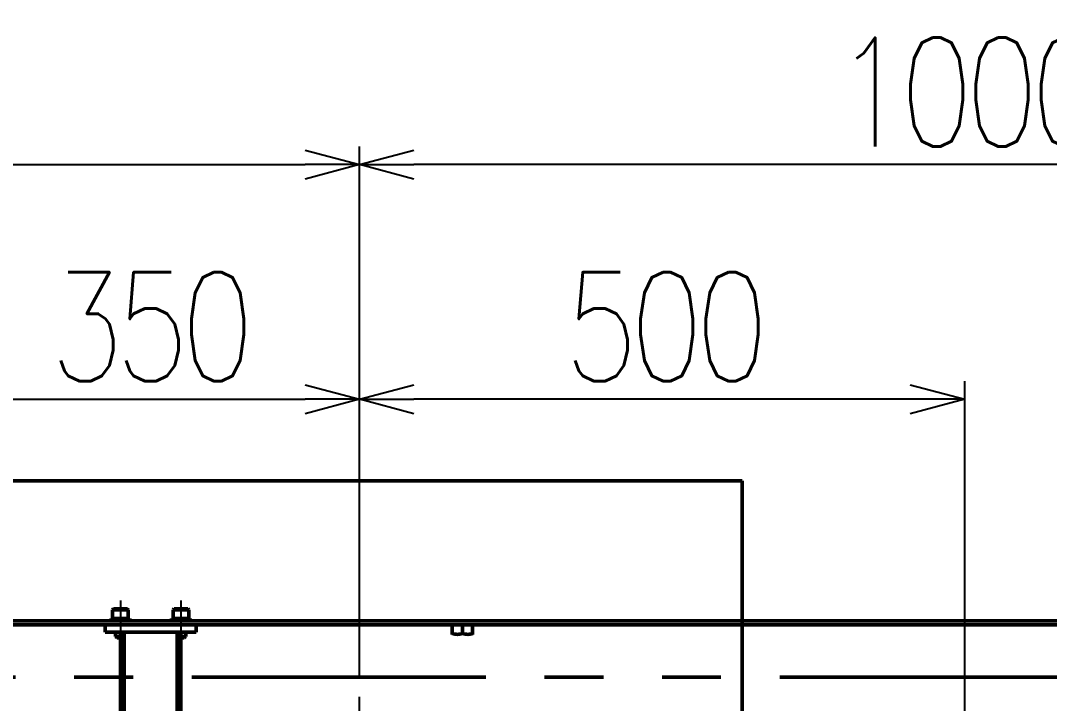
# Model space of a CAD drawing. Header units: millimetres. Extents: x -993 to 13147, y -7260 to 4342.
# Drawn here: x 790 to 1640, y 1062 to 1626 of the extents above; entities that cross this region are included whole.
import ezdxf

# ---------------------------------------------------------------- set-up
doc = ezdxf.new("R2010")
doc.units = ezdxf.units.MM
doc.header["$LTSCALE"] = 7.649257
for name, pattern in [('CENTER', [50.8, 31.75, -6.35, 6.35, -6.35]), ('DASHED', [19.05, 12.7, -6.35]), ('PHANTOM', [63.5, 31.75, -6.35, 6.35, -6.35, 6.35, -6.35])]:
    doc.linetypes.add(name, pattern=pattern)
for name, color, linetype in [('NoLayerName_001', 7, 'Continuous'), ('NoLayerName_002', 7, 'Continuous'), ('NoLayerName_003', 7, 'Continuous')]:
    doc.layers.add(name, color=color, linetype=linetype)
doc.styles.get("Standard").update_dxf_attribs({"font": 'txt', "bigfont": 'extfont2'})
doc.dimstyles.get("Standard").update_dxf_attribs({"dimtxt": 2.5, "dimasz": 2.5, "dimexe": 1.25, "dimexo": 0.625, "dimtad": 1, "dimzin": 0, "dimdsep": 46, "dimtxsty": 'Standard', "dimcen": 2.5, "dimadec": 0, "dimazin": 0, "dimtfac": 0.75, "dimtmove": 0, "dimatfit": 3, "dimfxl": 1, "dimarcsym": 0})

# ---------------------------------------------------------------- blocks, each defined once
blk = doc.blocks.new('_OPEN30')
at = {"color": 0, "linetype": 'ByBlock', "lineweight": -2}
for p, q in [((-1, 0.267949), (0, 0)), ((0, 0), (-1, -0.267949)), ((0, 0), (-1, 0))]:
    blk.add_line(p, q, dxfattribs=at)
blk = doc.blocks.new('*D1557')
at = {"layer": 'Defpoints', "color": 0}
for p in [(1070, 1313.2), (1070, 1067.35), (720, 939.71)]:
    blk.add_point(p, dxfattribs=at)
at = {"layer": 'NoLayerName_001', "color": 0, "linetype": 'Continuous', "lineweight": 25}
for p, q in [((720, 954.71), (720, 1328.2)), ((1070, 1082.35), (1070, 1328.2)), ((765, 1313.2), (1025, 1313.2))]:
    blk.add_line(p, q, dxfattribs=at)
at = {"layer": 'NoLayerName_001', "color": 0, "lineweight": 25, "xscale": 45, "yscale": 45, "zscale": 45, "rotation": 180}
blk.add_blockref('_OPEN30', (720, 1313.2), dxfattribs=at)
at = {"layer": 'NoLayerName_001', "color": 0, "lineweight": 25, "xscale": 45, "yscale": 45, "zscale": 45}
blk.add_blockref('_OPEN30', (1070, 1313.2), dxfattribs=at)
at = {"layer": 'NoLayerName_001', "color": 2, "lineweight": 50, "insert": (895, 1373.2), "char_height": 90, "attachment_point": 5}
blk.add_mtext('\\W0.8000;\\T0.8750;350', dxfattribs=at)
blk = doc.blocks.new('*D1558')
at = {"layer": 'Defpoints', "color": 0}
for p in [(1070, 1313.2), (1070, 1067.35), (1570, 939.71)]:
    blk.add_point(p, dxfattribs=at)
at = {"layer": 'NoLayerName_001', "color": 0, "linetype": 'Continuous', "lineweight": 25}
for p, q in [((1070, 1082.35), (1070, 1328.2)), ((1570, 954.71), (1570, 1328.2)), ((1525, 1313.2), (1115, 1313.2))]:
    blk.add_line(p, q, dxfattribs=at)
at = {"layer": 'NoLayerName_001', "color": 0, "lineweight": 25, "xscale": 45, "yscale": 45, "zscale": 45, "rotation": 180}
blk.add_blockref('_OPEN30', (1070, 1313.2), dxfattribs=at)
at = {"layer": 'NoLayerName_001', "color": 0, "lineweight": 25, "xscale": 45, "yscale": 45, "zscale": 45}
blk.add_blockref('_OPEN30', (1570, 1313.2), dxfattribs=at)
at = {"layer": 'NoLayerName_001', "color": 2, "lineweight": 50, "insert": (1320, 1373.2), "char_height": 90, "attachment_point": 5}
blk.add_mtext('\\W0.8000;\\T0.8750;500', dxfattribs=at)
blk = doc.blocks.new('*D1560')
at = {"layer": 'Defpoints', "color": 0}
for p in [(1070, 1507.1), (70, 1067.35), (1070, 1067.35)]:
    blk.add_point(p, dxfattribs=at)
at = {"layer": 'NoLayerName_001', "color": 0, "linetype": 'Continuous', "lineweight": 25}
for p, q in [((70, 1082.35), (70, 1522.1)), ((1070, 1082.35), (1070, 1522.1)), ((115, 1507.1), (1025, 1507.1))]:
    blk.add_line(p, q, dxfattribs=at)
at = {"layer": 'NoLayerName_001', "color": 0, "lineweight": 25, "xscale": 45, "yscale": 45, "zscale": 45, "rotation": 180}
blk.add_blockref('_OPEN30', (70, 1507.1), dxfattribs=at)
at = {"layer": 'NoLayerName_001', "color": 0, "lineweight": 25, "xscale": 45, "yscale": 45, "zscale": 45}
blk.add_blockref('_OPEN30', (1070, 1507.1), dxfattribs=at)
at = {"layer": 'NoLayerName_001', "color": 2, "lineweight": 50, "insert": (570, 1567.1), "char_height": 90, "attachment_point": 5}
blk.add_mtext('\\W0.8000;\\T0.8750;1000', dxfattribs=at)
blk = doc.blocks.new('*D1561')
at = {"layer": 'Defpoints', "color": 0}
for p in [(1070, 1507.1), (1070, 1067.35), (2070, 1067.35)]:
    blk.add_point(p, dxfattribs=at)
at = {"layer": 'NoLayerName_001', "color": 0, "linetype": 'Continuous', "lineweight": 25}
for p, q in [((1070, 1082.35), (1070, 1522.1)), ((2070, 1082.35), (2070, 1522.1)), ((2025, 1507.1), (1115, 1507.1))]:
    blk.add_line(p, q, dxfattribs=at)
at = {"layer": 'NoLayerName_001', "color": 0, "lineweight": 25, "xscale": 45, "yscale": 45, "zscale": 45}
for p, rotation in [((1070, 1507.1), 180), ((2070, 1507.1), 360)]:
    blk.add_blockref('_OPEN30', p, dxfattribs=dict(at, rotation=rotation))
at = {"layer": 'NoLayerName_001', "color": 2, "lineweight": 50, "insert": (1570, 1567.1), "char_height": 90, "attachment_point": 5}
blk.add_mtext('\\W0.8000;\\T0.8750;1000', dxfattribs=at)
blk = doc.blocks.new('JZB_0118')
at = {"layer": 'NoLayerName_001', "color": 7, "linetype": 'Continuous', "lineweight": 50}
for p, q in [((25, 237.3), (25, 243.3)), ((25, 243.3), (100, 243.3)), ((100, 243.3), (100, 237.3)), ((25, 237.3), (100, 237.3)), ((37.5, 6), (37.5, 237.3)), ((87.5, 237.3), (87.5, 6)), ((0, 0), (0, 6)), ((125, 6), (0, 6)), ((125, 6), (125, 0))]:
    blk.add_line(p, q, dxfattribs=at)
at = {"layer": 'NoLayerName_001', "color": 3, "linetype": 'DASHED', "lineweight": 50}
for p, q in [((40.7, 6), (40.7, 237.3)), ((84.3, 237.3), (84.3, 6))]:
    blk.add_line(p, q, dxfattribs=at)
blk = doc.blocks.new('JZB_0208')
at = {"layer": 'NoLayerName_001', "color": 7, "linetype": 'Continuous', "lineweight": 50}
for p, q in [((0, 220), (4567, 220)), ((900, 216.8), (320, 216.8)), ((1900, 216.8), (975, 216.8))]:
    blk.add_line(p, q, dxfattribs=at)
at = {"layer": 'NoLayerName_003', "color": 7, "linetype": 'Continuous', "lineweight": 50}
for p, q in [((1186.5, 216.8), (1186.5, 208.94)), ((1195, 216.8), (1195, 209.7)), ((1203.5, 216.8), (1203.5, 208.94)), ((1203.25, 208.8), (1203.5, 208.94))]:
    blk.add_line(p, q, dxfattribs=at)
at = {"layer": 'NoLayerName_003', "color": 7, "linetype": 'Continuous', "lineweight": 50, "start_tangent": (0.986522, -0.16363), "end_tangent": (0.982197, 0.187856)}
for points in [[(1186.5, 209.7), (1191.05, 208.95), (1195, 209.7)], [(1195, 209.7), (1199.55, 208.95), (1203.5, 209.7)]]:
    blk.add_spline(points, degree=3, dxfattribs=at)
blk = doc.blocks.new('JZB_0219')
at = {"layer": 'NoLayerName_001', "color": 7, "linetype": 'Continuous', "lineweight": 50}
for p, q in [((0.8, 24), (0, 23.2)), ((13, 23.2), (0, 23.2)), ((0, 23.2), (0, 16)), ((12.2, 24), (0.8, 24)), ((13, 23.2), (12.2, 24)), ((13, 16), (13, 23.2)), ((5.01, 16), (7.01, 16)), ((10.5, 1.25), (6.5, 1.25)), ((6.5, 0), (9.25, 0)), ((9.25, 0), (10.5, 1.25)), ((10.5, 1.25), (10.5, 4.8))]:
    blk.add_line(p, q, dxfattribs=at)
blk = doc.blocks.new('JZB_0220')
at = {"layer": 'NoLayerName_001', "color": 7, "linetype": 'Continuous', "lineweight": 50}
for p, q in [((0.8, 24), (0, 23.2)), ((13, 23.2), (0, 23.2)), ((0, 23.2), (0, 16)), ((12.2, 24), (0.8, 24)), ((13, 23.2), (12.2, 24)), ((13, 16), (13, 23.2)), ((5.01, 16), (7.01, 16)), ((2.5, 4.8), (2.5, 1.25)), ((6.5, 1.25), (2.5, 1.25)), ((2.5, 1.25), (3.75, 0)), ((3.75, 0), (6.5, 0))]:
    blk.add_line(p, q, dxfattribs=at)
blk = doc.blocks.new('JZB_0221')
at = {"layer": 'NoLayerName_001', "color": 7, "linetype": 'Continuous', "lineweight": 50}
for p, q in [((0, 2), (0, 0)), ((6.21, 2), (0, 2)), ((7.19, 0), (6.21, 2)), ((15.4, 2), (8.21, 2)), ((8.21, 2), (9.19, 0)), ((15.4, 0), (15.4, 2))]:
    blk.add_line(p, q, dxfattribs=at)
blk = doc.blocks.new('JZB_0222')
at = {"layer": 'NoLayerName_001', "color": 7, "linetype": 'Continuous', "lineweight": 50}
for p, q in [((0, 2), (0, 0)), ((6.21, 2), (0, 2)), ((7.19, 0), (6.21, 2)), ((15.4, 2), (8.21, 2)), ((8.21, 2), (9.19, 0)), ((15.4, 0), (15.4, 2))]:
    blk.add_line(p, q, dxfattribs=at)
blk = doc.blocks.new('JZB_0386')
at = {"layer": 'NoLayerName_002', "color": 3, "linetype": 'PHANTOM', "lineweight": 50}
blk.add_line((0, 300), (2210, 300), dxfattribs=at)

msp = doc.modelspace()

# ---------------------------------------------------------------- linework, layer by layer
at = {"layer": 'NoLayerName_001', "color": 3, "linetype": 'Continuous', "lineweight": 50}
for q in [(-145.0047, 1245.7505), (1386.0778, -117.663)]:
    msp.add_line((1386.0778, 1245.7505), q, dxfattribs=at)
at = {"layer": 'NoLayerName_001', "color": 4, "linetype": 'CENTER', "lineweight": 25}
for p, q in [((872.5, 1147), (872.5, 1109)), ((922.5, 1147), (922.5, 1109)), ((1070, 917.6477), (1070, 1067.3523))]:
    msp.add_line(p, q, dxfattribs=at)

# ---------------------------------------------------------------- block references
at = {"layer": 'NoLayerName_001'}
for name, p in [('JZB_0220', (866, 1116)), ('JZB_0219', (916, 1116)), ('JZB_0222', (864.8, 1130)), ('JZB_0221', (914.8, 1130)), ('JZB_0208', (-40, 910)), ('JZB_0118', (835, 883.5)), ('JZB_0386', (-40, 783.5))]:
    msp.add_blockref(name, p, dxfattribs=at)

# ---------------------------------------------------------------- dimensions: what is measured, and where the dimension line sits
at = {"layer": 'NoLayerName_001', "color": 3, "linetype": 'Continuous', "lineweight": 50}
for base, p1, picture, middle in [((1070, 1507.103), (70, 1067.3523), '*D1560', (570, 1507.103)), ((1070, 1313.1975), (720, 939.71), '*D1557', (895, 1313.1975))]:
    dim = msp.add_linear_dim(base=base, p1=p1, p2=(1070, 1067.3523), text='\\W0.8000;\\T0.8750;<>', dimstyle='Standard', override={"dimtxt": 90, "dimasz": 45, "dimexe": 15, "dimexo": 15, "dimgap": 15, "dimdec": 3, "dimzin": 8, "dimblk": 'OPEN30', "dimclrd": 0, "dimclre": 0, "dimclrt": 2, "dimtp": 0, "dimtm": 0, "dimlwd": 25, "dimlwe": 25}, dxfattribs=at)
    dim.commit()
    dim.dimension.update_dxf_attribs({"geometry": picture, "text_midpoint": middle, "dimtype": 160})
for base, p1, picture, middle in [((1070, 1507.103), (2070, 1067.3523), '*D1561', (1570, 1507.103)), ((1070, 1313.1975), (1570, 939.71), '*D1558', (1320, 1313.1975))]:
    dim = msp.add_linear_dim(base=base, p1=p1, p2=(1070, 1067.3523), angle=180, text='\\W0.8000;\\T0.8750;<>', dimstyle='Standard', override={"dimtxt": 90, "dimasz": 45, "dimexe": 15, "dimexo": 15, "dimgap": 15, "dimdec": 3, "dimzin": 8, "dimblk": 'OPEN30', "dimclrd": 0, "dimclre": 0, "dimclrt": 2, "dimtp": 0, "dimtm": 0, "dimlwd": 25, "dimlwe": 25}, dxfattribs=at)
    dim.commit()
    dim.dimension.update_dxf_attribs({"geometry": picture, "text_midpoint": middle, "dimtype": 160})

doc.saveas('drawing.dxf')
